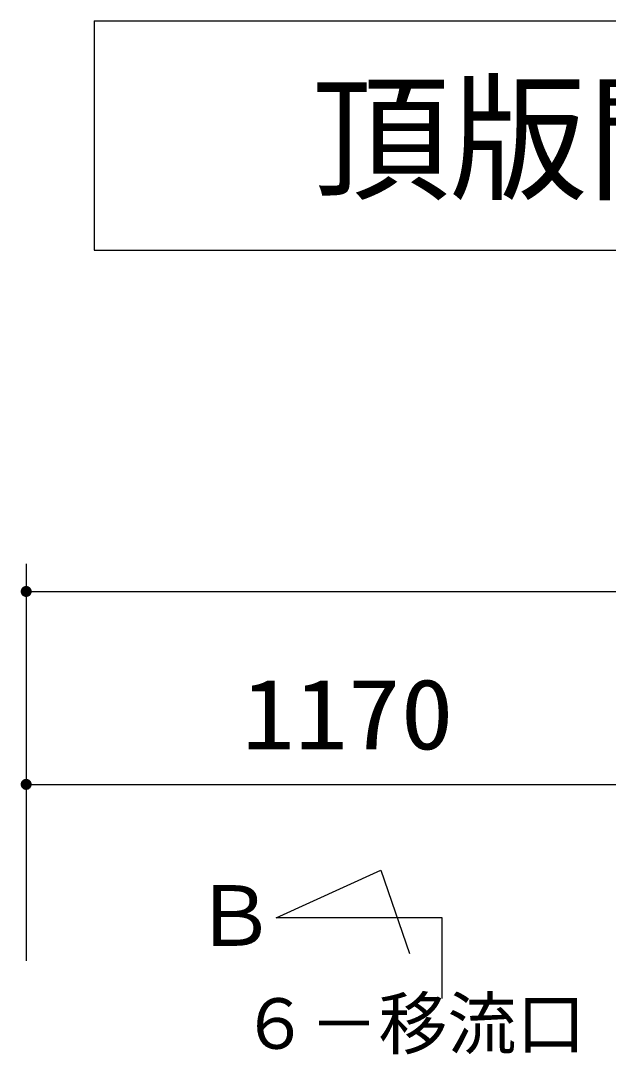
# Model space of a CAD drawing. Units: millimetres, scale not verified. Extents: x -14850 to 14850, y -10500 to 10500.
# Drawn here: x -9881 to -8814, y 2666 to 4542 of the extents above; entities that cross this region are included whole.
import ezdxf
from ezdxf.enums import TextEntityAlignment as Align

# ---------------------------------------------------------------- set-up
doc = ezdxf.new("R2010")
doc.units = ezdxf.units.MM
doc.header["$LTSCALE"] = 50
for name, color, linetype, lineweight in [('0-0_空気管', 4, 'Continuous', 25), ('0-1_機器', 2, 'Continuous', 25), ('0-3_水管', 3, 'Continuous', 25), ('0-5_製作', 5, 'Continuous', 25)]:
    doc.layers.add(name, color=color, linetype=linetype, lineweight=lineweight)
doc.styles.add('ＭＳ ゴシック', font='')
doc.styles.get('ＭＳ ゴシック').set_extended_font_data('MS Gothic')

msp = doc.modelspace()

# ---------------------------------------------------------------- linework, layer by layer
at = {"layer": '0-1_機器', "color": 3}
msp.add_line((-9115.62, 2767.8), (-9115.62, 2914.17), dxfattribs=at)
msp.add_lwpolyline([(-9115.62, 2914.17), (-9417.12, 2914.17), (-9226.79, 3000.68), (-9174.88, 2849.28)], dxfattribs=at)
at = {"layer": '0-3_水管'}
msp.add_line((-9747.16, 4541.8), (-6413.82, 4541.8), dxfattribs=at)
msp.add_lwpolyline([(-9747.16, 4541.8), (-9747.16, 4125.13), (-6413.82, 4125.13)], dxfattribs=at)
at = {"layer": '0-5_製作', "color": 2}
for p, q in [((-9870.62, 3556.21), (-9870.62, 2836.29)), ((-9870.62, 3506.21), (-6070.62, 3506.21)), ((-9870.62, 3156.21), (-8700.62, 3156.21))]:
    msp.add_line(p, q, dxfattribs=at)
at = {"layer": '0-5_製作'}
for points in [[(-9878.33, 3512.59), (-9880.62, 3506.21), (-9880.6, 3506.84)], [(-9878.33, 3512.59), (-9870.62, 3506.21), (-9880.62, 3506.21)], [(-9878.33, 3512.59), (-9880.6, 3506.84), (-9879.07, 3511.57)], [(-9879.07, 3511.57), (-9880.6, 3506.84), (-9880.45, 3508.08)], [(-9879.07, 3511.57), (-9880.45, 3508.08), (-9879.67, 3510.47)], [(-9879.67, 3510.47), (-9880.45, 3508.08), (-9880.13, 3509.3)], [(-9877.47, 3513.5), (-9870.62, 3506.21), (-9878.33, 3512.59)], [(-9876.5, 3514.3), (-9870.62, 3506.21), (-9877.47, 3513.5)], [(-9875.44, 3514.97), (-9870.62, 3506.21), (-9876.5, 3514.3)], [(-9874.3, 3515.51), (-9870.62, 3506.21), (-9875.44, 3514.97)], [(-9873.11, 3515.9), (-9870.62, 3506.21), (-9874.3, 3515.51)], [(-9871.88, 3516.13), (-9870.62, 3506.21), (-9873.11, 3515.9)], [(-9870.62, 3516.21), (-9870.62, 3506.21), (-9871.88, 3516.13)], [(-9869.99, 3516.19), (-9870.62, 3506.21), (-9870.62, 3516.21)], [(-9868.75, 3516.03), (-9870.62, 3506.21), (-9869.99, 3516.19)], [(-9867.53, 3515.72), (-9870.62, 3506.21), (-9868.75, 3516.03)], [(-9866.36, 3515.26), (-9870.62, 3506.21), (-9867.53, 3515.72)], [(-9866.36, 3515.26), (-9860.62, 3506.21), (-9870.62, 3506.21)], [(-9865.26, 3514.65), (-9860.62, 3506.21), (-9866.36, 3515.26)], [(-9864.25, 3513.92), (-9860.62, 3506.21), (-9865.26, 3514.65)], [(-9863.33, 3513.06), (-9860.62, 3506.21), (-9864.25, 3513.92)], [(-9862.53, 3512.09), (-9860.62, 3506.21), (-9863.33, 3513.06)], [(-9861.86, 3511.03), (-9860.62, 3506.21), (-9862.53, 3512.09)], [(-9861.32, 3509.89), (-9860.62, 3506.21), (-9861.86, 3511.03)], [(-9860.94, 3508.7), (-9860.62, 3506.21), (-9861.32, 3509.89)], [(-9860.7, 3507.46), (-9860.62, 3506.21), (-9860.94, 3508.7)], [(-9870.62, 3506.21), (-9880.54, 3504.96), (-9880.62, 3506.21)], [(-9870.62, 3506.21), (-9880.31, 3503.72), (-9880.54, 3504.96)], [(-9870.62, 3506.21), (-9879.92, 3502.53), (-9880.31, 3503.72)], [(-9870.62, 3506.21), (-9879.39, 3501.39), (-9879.92, 3502.53)], [(-9870.62, 3506.21), (-9878.71, 3500.33), (-9879.39, 3501.39)], [(-9870.62, 3506.21), (-9877.91, 3499.37), (-9878.71, 3500.33)], [(-9870.62, 3506.21), (-9877, 3498.51), (-9877.91, 3499.37)], [(-9870.62, 3506.21), (-9875.98, 3497.77), (-9877, 3498.51)], [(-9870.62, 3506.21), (-9874.88, 3497.16), (-9875.98, 3497.77)], [(-9870.62, 3506.21), (-9873.71, 3496.7), (-9874.88, 3497.16)], [(-9870.62, 3496.21), (-9873.71, 3496.7), (-9870.62, 3506.21)], [(-9870.62, 3496.21), (-9872.5, 3496.39), (-9873.71, 3496.7)], [(-9870.62, 3496.21), (-9871.25, 3496.23), (-9872.5, 3496.39)], [(-9860.62, 3506.21), (-9870.62, 3496.21), (-9870.62, 3506.21)], [(-9860.62, 3506.21), (-9869.37, 3496.29), (-9870.62, 3496.21)], [(-9860.62, 3506.21), (-9868.14, 3496.52), (-9869.37, 3496.29)], [(-9860.62, 3506.21), (-9866.94, 3496.91), (-9868.14, 3496.52)], [(-9860.62, 3506.21), (-9865.81, 3497.45), (-9866.94, 3496.91)], [(-9860.62, 3506.21), (-9864.74, 3498.12), (-9865.81, 3497.45)], [(-9860.62, 3506.21), (-9863.78, 3498.92), (-9864.74, 3498.12)], [(-9860.62, 3506.21), (-9862.92, 3499.84), (-9863.78, 3498.92)], [(-9860.62, 3506.21), (-9862.18, 3500.85), (-9862.92, 3499.84)], [(-9860.64, 3505.58), (-9862.18, 3500.85), (-9860.62, 3506.21)], [(-9860.8, 3504.34), (-9862.18, 3500.85), (-9860.64, 3505.58)], [(-9860.8, 3504.34), (-9861.57, 3501.95), (-9862.18, 3500.85)], [(-9861.11, 3503.12), (-9861.57, 3501.95), (-9860.8, 3504.34)], [(-9878.33, 3162.59), (-9880.62, 3156.21), (-9879.07, 3161.57)], [(-9878.33, 3162.59), (-9870.62, 3156.21), (-9880.62, 3156.21)], [(-9879.07, 3161.57), (-9880.62, 3156.21), (-9880.6, 3156.84)], [(-9870.62, 3156.21), (-9880.54, 3154.96), (-9880.62, 3156.21)], [(-9879.07, 3161.57), (-9880.6, 3156.84), (-9879.67, 3160.47)], [(-9879.67, 3160.47), (-9880.6, 3156.84), (-9880.45, 3158.08)], [(-9870.62, 3156.21), (-9880.31, 3153.72), (-9880.54, 3154.96)], [(-9879.67, 3160.47), (-9880.45, 3158.08), (-9880.13, 3159.3)], [(-9870.62, 3156.21), (-9879.92, 3152.53), (-9880.31, 3153.72)], [(-9870.62, 3156.21), (-9879.39, 3151.39), (-9879.92, 3152.53)], [(-9870.62, 3156.21), (-9878.71, 3150.33), (-9879.39, 3151.39)], [(-9870.62, 3156.21), (-9877.91, 3149.37), (-9878.71, 3150.33)], [(-9877.47, 3163.5), (-9870.62, 3156.21), (-9878.33, 3162.59)], [(-9870.62, 3156.21), (-9877, 3148.51), (-9877.91, 3149.37)], [(-9876.5, 3164.3), (-9870.62, 3156.21), (-9877.47, 3163.5)], [(-9870.62, 3156.21), (-9875.98, 3147.77), (-9877, 3148.51)], [(-9875.44, 3164.97), (-9870.62, 3156.21), (-9876.5, 3164.3)], [(-9870.62, 3156.21), (-9874.88, 3147.16), (-9875.98, 3147.77)], [(-9874.3, 3165.51), (-9870.62, 3156.21), (-9875.44, 3164.97)], [(-9870.62, 3156.21), (-9873.71, 3146.7), (-9874.88, 3147.16)], [(-9873.11, 3165.9), (-9870.62, 3156.21), (-9874.3, 3165.51)], [(-9870.62, 3156.21), (-9872.5, 3146.39), (-9873.71, 3146.7)], [(-9871.88, 3166.13), (-9870.62, 3156.21), (-9873.11, 3165.9)], [(-9870.62, 3146.21), (-9872.5, 3146.39), (-9870.62, 3156.21)], [(-9870.62, 3166.21), (-9870.62, 3156.21), (-9871.88, 3166.13)], [(-9869.99, 3166.19), (-9870.62, 3156.21), (-9870.62, 3166.21)], [(-9868.75, 3166.03), (-9870.62, 3156.21), (-9869.99, 3166.19)], [(-9867.53, 3165.72), (-9870.62, 3156.21), (-9868.75, 3166.03)], [(-9867.53, 3165.72), (-9860.62, 3156.21), (-9870.62, 3156.21)], [(-9860.62, 3156.21), (-9870.62, 3146.21), (-9870.62, 3156.21)], [(-9860.62, 3156.21), (-9869.37, 3146.29), (-9870.62, 3146.21)], [(-9860.62, 3156.21), (-9868.14, 3146.52), (-9869.37, 3146.29)], [(-9860.62, 3156.21), (-9866.94, 3146.91), (-9868.14, 3146.52)], [(-9866.36, 3165.26), (-9860.62, 3156.21), (-9867.53, 3165.72)], [(-9860.62, 3156.21), (-9865.81, 3147.45), (-9866.94, 3146.91)], [(-9865.26, 3164.65), (-9860.62, 3156.21), (-9866.36, 3165.26)], [(-9860.62, 3156.21), (-9864.74, 3148.12), (-9865.81, 3147.45)], [(-9864.25, 3163.92), (-9860.62, 3156.21), (-9865.26, 3164.65)], [(-9860.62, 3156.21), (-9863.78, 3148.92), (-9864.74, 3148.12)], [(-9863.33, 3163.06), (-9860.62, 3156.21), (-9864.25, 3163.92)], [(-9860.62, 3156.21), (-9862.92, 3149.84), (-9863.78, 3148.92)], [(-9862.53, 3162.09), (-9860.62, 3156.21), (-9863.33, 3163.06)], [(-9860.62, 3156.21), (-9862.18, 3150.85), (-9862.92, 3149.84)], [(-9861.86, 3161.03), (-9860.62, 3156.21), (-9862.53, 3162.09)], [(-9860.64, 3155.58), (-9862.18, 3150.85), (-9860.62, 3156.21)], [(-9860.64, 3155.58), (-9861.57, 3151.95), (-9862.18, 3150.85)], [(-9861.32, 3159.89), (-9860.62, 3156.21), (-9861.86, 3161.03)], [(-9860.8, 3154.34), (-9861.57, 3151.95), (-9860.64, 3155.58)], [(-9860.8, 3154.34), (-9861.11, 3153.12), (-9861.57, 3151.95)], [(-9860.94, 3158.7), (-9860.62, 3156.21), (-9861.32, 3159.89)], [(-9860.7, 3157.46), (-9860.62, 3156.21), (-9860.94, 3158.7)], [(-9870.62, 3146.21), (-9871.25, 3146.23), (-9872.5, 3146.39)]]:
    msp.add_solid(points, dxfattribs=at)

# ---------------------------------------------------------------- texts
at = {"layer": '0-0_空気管', "style": 'ＭＳ ゴシック'}
msp.add_text('６－移流口', height=91.79, dxfattribs=at).set_placement((-9481.77, 2648.93), align=Align.BOTTOM_LEFT)
at = {"layer": '0-1_機器', "color": 4, "style": 'ＭＳ ゴシック'}
msp.add_text('Ｂ', height=110, dxfattribs=at).set_placement((-9566.83, 2830.2), align=Align.BOTTOM_LEFT)
at = {"layer": '0-3_水管', "color": 4, "style": 'ＭＳ ゴシック'}
msp.add_text('頂版開口図', height=183.3, dxfattribs=at).set_placement((-9352.08, 4181.36), align=Align.BOTTOM_LEFT)
at = {"layer": '0-5_製作', "color": 4, "style": 'ＭＳ ゴシック', "width": 1.1}
msp.add_text('1170', height=128.4, dxfattribs=at).set_placement((-9479.37, 3181.21), align=Align.BOTTOM_LEFT)

doc.saveas('drawing.dxf')
